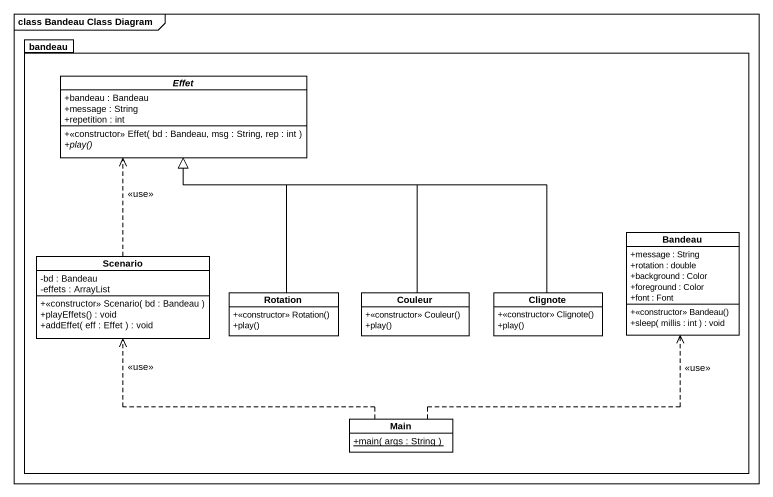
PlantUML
@startuml
mainframe class Bandeau Class Diagram
hide circle
hide empty members
skinparam classAttributeIconSize 0
package bandeau {
  abstract class Effet {
    +bandeau : Bandeau
    +message : String
    +repetition : int
    +<<constructor>> Effet( bd : Bandeau, msg : String, rep : int )
    {abstract} +play()
  }
  class Bandeau {
    +message : String
    +rotation : double
    +background : Color
    +foreground : Color
    +font : Font
    +<<constructor>> Bandeau()
    +sleep( millis : int ) : void
  }
  class Scenario {
    -bd : Bandeau
    -effets : ArrayList
    +<<constructor>> Scenario( bd : Bandeau )
    +playEffets() : void
    +addEffet( eff : Effet ) : void
  }
  class Rotation {
    +<<constructor>> Rotation()
    +play()
  }
  class Couleur {
    +<<constructor>> Couleur()
    +play()
  }
  class Clignote {
    +<<constructor>> Clignote()
    +play()
  }
  class Main {
    {static} +main( args : String )
  }
}
Scenario .up.> Effet : <<use>>
Rotation -up-|> Effet
Couleur -up-|> Effet
Clignote -left-|> Effet
Main .right.> Bandeau : <<use>>
Main .left.> Scenario : <<use>>
@enduml
